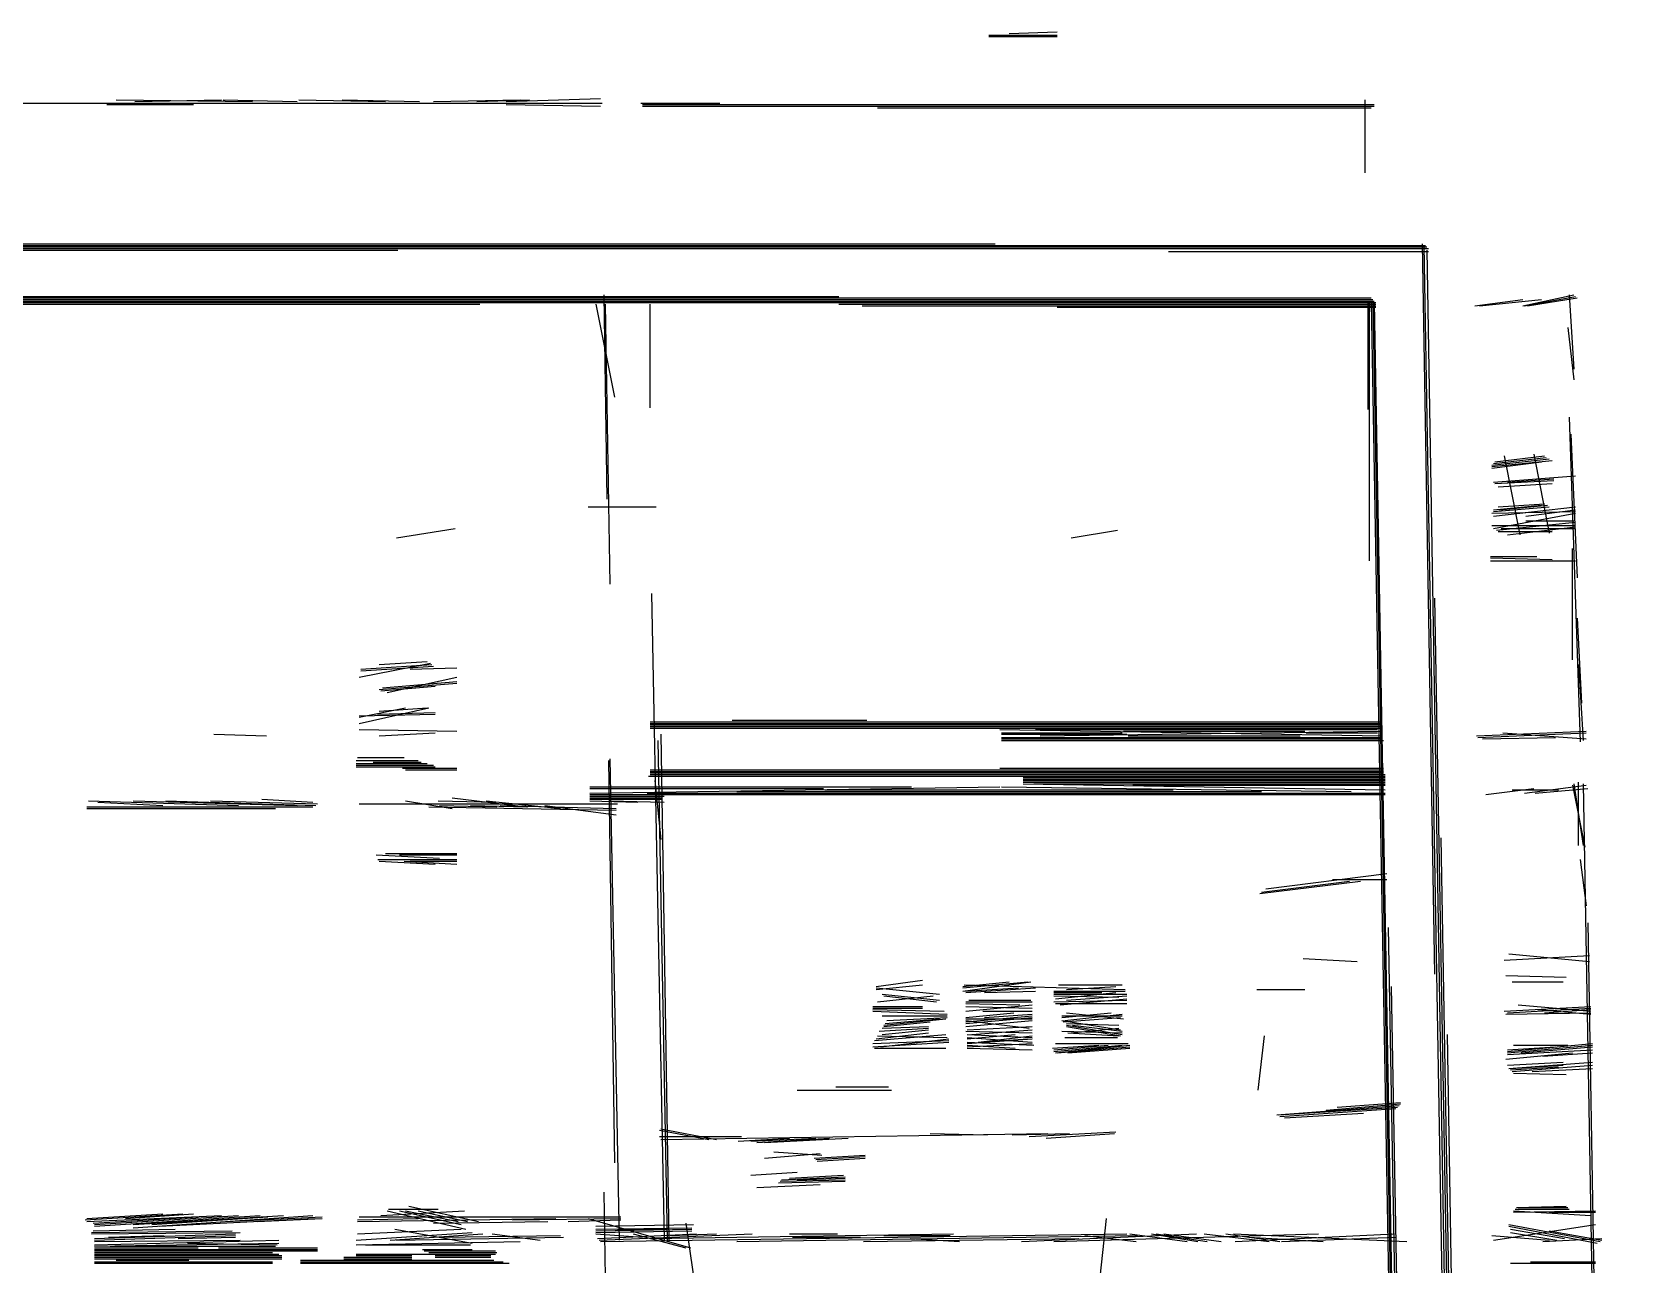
# Model space of a CAD drawing. Header units: metres. Extents: x 0 to 3507, y -2480 to 64387.
# Drawn here: x 2322 to 3353, y -1178 to -381 of the extents above; entities that cross this region are included whole.
import ezdxf

# ---------------------------------------------------------------- set-up
doc = ezdxf.new("R2010")
doc.units = ezdxf.units.M
doc.layers.add('Lines', color=7, linetype='Continuous')

msp = doc.modelspace()

# ---------------------------------------------------------------- linework, layer by layer
at = {"layer": 'Lines'}
for p, q in [((2953, -382), (2984, -381)), ((2940, -383), (2984, -383)), ((2940, -384), (2984, -384)), ((1843, -427), (2690, -427)), ((2370, -428), (2426, -428)), ((2376, -425), (2464, -426)), ((2388, -426), (2444, -425)), ((2445, -425), (2493, -426)), ((2494, -425), (2550, -426)), ((2522, -425), (2572, -426)), ((2581, -426), (2637, -425)), ((2609, -426), (2643, -425)), ((2628, -426), (2689, -424)), ((2628, -428), (2689, -429)), ((2715, -427), (2766, -427)), ((2716, -428), (3189, -428)), ((2716, -429), (3189, -429)), ((2868, -430), (3187, -430)), ((3183, -472), (3183, -425)), ((1657, -520), (3223, -520)), ((1710, -519), (3222, -519)), ((1722, -521), (3224, -521)), ((1834, -518), (2944, -518)), ((2299, -522), (2558, -522)), ((3056, -523), (3224, -523)), ((3220, -518), (3228, -990)), ((3221, -519), (3255, -2479)), ((3223, -522), (3238, -1409)), ((407, -554), (3188, -554)), ((408, -553), (3187, -553)), ((1654, -555), (3189, -555)), ((1726, -556), (3190, -556)), ((1867, -552), (2843, -552)), ((2223, -557), (2611, -557)), ((2686, -557), (2698, -617)), ((2691, -551), (2693, -683)), ((2692, -557), (2695, -738)), ((2721, -624), (2721, -557)), ((2843, -557), (3190, -557)), ((3185, -625), (3185, -556)), ((3186, -723), (3186, -556)), ((3187, -556), (3221, -2477)), ((3188, -556), (3220, -2362)), ((3189, -556), (3223, -2477)), ((3254, -558), (3285, -554)), ((3257, -558), (3297, -554)), ((3285, -558), (3318, -551)), ((3286, -558), (3319, -552)), ((3288, -558), (3320, -553)), ((3315, -551), (3318, -599)), ((2858, -558), (3190, -558)), ((2984, -559), (3190, -559)), ((3314, -572), (3318, -606)), ((3315, -630), (3322, -840)), ((3316, -641), (3320, -734)), ((3265, -661), (3302, -657)), ((3265, -662), (3304, -658)), ((3265, -663), (3297, -659)), ((3266, -660), (3300, -656)), ((3267, -659), (3299, -655)), ((3273, -655), (3283, -706)), ((3292, -654), (3302, -705)), ((3266, -672), (3319, -668)), ((3275, -672), (3305, -670)), ((3267, -673), (3305, -671)), ((3269, -675), (3304, -673)), ((2681, -688), (2725, -688)), ((3265, -692), (3319, -691)), ((3266, -690), (3297, -687)), ((3266, -694), (3319, -688)), ((3266, -691), (3302, -688)), ((3269, -688), (3299, -686)), ((3270, -690), (3301, -687)), ((3287, -694), (3319, -690)), ((3265, -700), (3319, -700)), ((3266, -702), (3319, -692)), ((3268, -703), (3319, -698)), ((3275, -706), (3319, -701)), ((3287, -697), (3318, -697)), ((2557, -708), (2595, -702)), ((2993, -708), (3023, -703)), ((3269, -704), (3304, -704)), ((3271, -702), (3319, -702)), ((3264, -720), (3294, -720)), ((3264, -721), (3304, -722)), ((3317, -787), (3317, -715)), ((3264, -723), (3319, -723)), ((2722, -744), (2730, -1162)), ((3228, -747), (3258, -2480)), ((3320, -760), (3323, -815)), ((2533, -798), (2579, -789)), ((2534, -793), (2580, -790)), ((2534, -794), (2581, -791)), ((2546, -790), (2577, -788)), ((2566, -793), (2596, -792)), ((3321, -790), (3324, -839)), ((2546, -806), (2596, -802)), ((2547, -807), (2582, -804)), ((2548, -805), (2596, -801)), ((2551, -808), (2596, -798)), ((2533, -828), (2578, -818)), ((2533, -824), (2563, -818)), ((2533, -823), (2582, -822)), ((2545, -822), (2582, -821)), ((2546, -820), (2577, -818)), ((2439, -835), (2473, -836)), ((2533, -832), (2596, -833)), ((2546, -836), (2582, -834)), ((2721, -827), (3194, -827)), ((2721, -828), (3194, -828)), ((2721, -829), (3194, -829)), ((2721, -830), (3194, -830)), ((2721, -831), (3194, -831)), ((2728, -835), (2733, -1162)), ((2774, -826), (2861, -826)), ((2947, -832), (3194, -836)), ((2948, -834), (3026, -834)), ((2948, -835), (3029, -835)), ((2970, -832), (3191, -832)), ((2973, -836), (3194, -833)), ((3027, -833), (3144, -833)), ((3145, -834), (3191, -834)), ((3255, -836), (3326, -833)), ((3256, -837), (3326, -834)), ((3272, -834), (3326, -838)), ((2726, -839), (2732, -1162)), ((2948, -837), (3194, -837)), ((2948, -838), (3194, -838)), ((2948, -839), (3195, -839)), ((3030, -836), (3141, -836)), ((3259, -838), (3306, -837)), ((2531, -852), (2571, -852)), ((2531, -854), (2577, -854)), ((2531, -855), (2581, -855)), ((2531, -856), (2582, -856)), ((2532, -850), (2562, -850)), ((2542, -853), (2573, -853)), ((2694, -852), (2698, -1112)), ((2695, -851), (2701, -1162)), ((2561, -857), (2596, -857)), ((2563, -858), (2596, -858)), ((2720, -862), (3196, -862)), ((2721, -858), (3195, -858)), ((2721, -859), (3195, -859)), ((2721, -860), (3195, -860)), ((2721, -861), (3196, -861)), ((2724, -865), (2728, -903)), ((2947, -857), (3195, -857)), ((2962, -863), (3196, -863)), ((2962, -864), (3196, -864)), ((2962, -865), (3196, -865)), ((2962, -866), (3196, -866)), ((3321, -907), (3321, -866)), ((2593, -876), (2641, -882)), ((2682, -873), (2947, -869)), ((2682, -869), (2890, -869)), ((2682, -870), (2833, -870)), ((2682, -874), (3196, -874)), ((2682, -875), (2730, -875)), ((2682, -876), (2729, -876)), ((2719, -873), (3196, -873)), ((2777, -872), (3116, -872)), ((2834, -871), (3059, -871)), ((2948, -869), (3174, -872)), ((2962, -867), (3196, -871)), ((2969, -867), (3196, -867)), ((3033, -868), (3196, -868)), ((3261, -874), (3292, -870)), ((3278, -871), (3308, -871)), ((3286, -873), (3326, -868)), ((3293, -873), (3327, -870)), ((3317, -868), (3325, -908)), ((3318, -867), (3324, -907)), ((3324, -867), (3336, -1567)), ((2357, -882), (2503, -882)), ((2357, -883), (2479, -883)), ((2358, -878), (2455, -881)), ((2364, -879), (2406, -881)), ((2387, -878), (2493, -881)), ((2408, -878), (2505, -881)), ((2437, -878), (2506, -880)), ((2470, -877), (2503, -879)), ((2533, -880), (2700, -880)), ((2563, -878), (2593, -883)), ((2578, -882), (2699, -884)), ((2584, -878), (2621, -879)), ((2585, -881), (2622, -882)), ((2605, -881), (2642, -882)), ((2615, -878), (2663, -883)), ((2624, -881), (2699, -883)), ((2653, -881), (2699, -887)), ((2682, -877), (2729, -877)), ((2682, -878), (2713, -879)), ((2695, -878), (2730, -879)), ((3232, -902), (3259, -2479)), ((2544, -913), (2585, -915)), ((2545, -916), (2596, -916)), ((2546, -917), (2582, -919)), ((2550, -912), (2596, -912)), ((2559, -913), (2596, -913)), ((2562, -917), (2596, -919)), ((2566, -917), (2596, -917)), ((3322, -916), (3326, -946)), ((3119, -935), (3197, -925)), ((3115, -938), (3180, -930)), ((3116, -937), (3173, -930)), ((3162, -929), (3197, -929)), ((3327, -957), (3353, -2480)), ((3198, -960), (3206, -1414)), ((3273, -981), (3328, -978)), ((3276, -977), (3328, -982)), ((3143, -980), (3178, -982)), ((2867, -998), (2897, -994)), ((2867, -1000), (2897, -997)), ((2867, -999), (2908, -1003)), ((2923, -1001), (2967, -995)), ((2923, -999), (2965, -995)), ((2923, -998), (2953, -995)), ((2924, -997), (3028, -1000)), ((2925, -1002), (2970, -999)), ((2925, -1001), (2959, -999)), ((2985, -997), (3026, -997)), ((2990, -1000), (3022, -998)), ((3113, -1000), (3144, -1000)), ((3200, -998), (3224, -2362)), ((3274, -991), (3313, -992)), ((3278, -995), (3311, -995)), ((2868, -1008), (2904, -1004)), ((2871, -1003), (2908, -1007)), ((2872, -1004), (2906, -1008)), ((2925, -1008), (2968, -1008)), ((2925, -1009), (2960, -1010)), ((2925, -1014), (2968, -1010)), ((2927, -1007), (2967, -1007)), ((2937, -1002), (2970, -1001)), ((2982, -1001), (3028, -1001)), ((2982, -1002), (3013, -1002)), ((2982, -1003), (3029, -1003)), ((2982, -1004), (3024, -1005)), ((2982, -1008), (3029, -1007)), ((2983, -1006), (3022, -1002)), ((2983, -1009), (3029, -1009)), ((2986, -1010), (3029, -1006)), ((2990, -1007), (3029, -1004)), ((3282, -1010), (3329, -1014)), ((2865, -1011), (2897, -1011)), ((2865, -1012), (2897, -1012)), ((2865, -1013), (2911, -1014)), ((2865, -1014), (2913, -1016)), ((2871, -1017), (2913, -1017)), ((2872, -1023), (2912, -1019)), ((2872, -1024), (2902, -1021)), ((2873, -1022), (2908, -1019)), ((2874, -1020), (2913, -1018)), ((2925, -1011), (2968, -1012)), ((2925, -1018), (2956, -1015)), ((2925, -1021), (2968, -1017)), ((2925, -1022), (2968, -1018)), ((2925, -1019), (2968, -1019)), ((2925, -1020), (2966, -1025)), ((2925, -1024), (2968, -1020)), ((2936, -1014), (2968, -1014)), ((2937, -1018), (2968, -1016)), ((2987, -1018), (3019, -1015)), ((2987, -1017), (3026, -1017)), ((2987, -1020), (3025, -1026)), ((2988, -1021), (3025, -1018)), ((2989, -1020), (3026, -1016)), ((2990, -1015), (3027, -1019)), ((3273, -1014), (3329, -1011)), ((3274, -1016), (3329, -1015)), ((3275, -1015), (3329, -1012)), ((3295, -1013), (3329, -1016)), ((3299, -1015), (3329, -1013)), ((2866, -1033), (2912, -1029)), ((2867, -1032), (2901, -1028)), ((2868, -1030), (2913, -1031)), ((2869, -1027), (2901, -1025)), ((2871, -1025), (2901, -1024)), ((2871, -1029), (2901, -1026)), ((2925, -1027), (2968, -1028)), ((2926, -1026), (2968, -1024)), ((2926, -1029), (2968, -1031)), ((2926, -1032), (2957, -1029)), ((2926, -1031), (2968, -1034)), ((2929, -1029), (2968, -1026)), ((2933, -1034), (2968, -1030)), ((2987, -1027), (3026, -1028)), ((2989, -1031), (3023, -1031)), ((2990, -1022), (3024, -1023)), ((2990, -1023), (3026, -1029)), ((2990, -1024), (3025, -1030)), ((2991, -1028), (3024, -1030)), ((2993, -1028), (3024, -1025)), ((2994, -1023), (3026, -1027)), ((3114, -1065), (3118, -1030)), ((3236, -1029), (3261, -2479)), ((2865, -1035), (2914, -1033)), ((2865, -1037), (2914, -1034)), ((2866, -1038), (2912, -1038)), ((2870, -1037), (2914, -1032)), ((2926, -1035), (2968, -1032)), ((2926, -1034), (2969, -1036)), ((2926, -1037), (2968, -1035)), ((2926, -1036), (2957, -1038)), ((2926, -1038), (2968, -1039)), ((2934, -1034), (2965, -1032)), ((2981, -1038), (3011, -1036)), ((2982, -1040), (3026, -1036)), ((2982, -1039), (3017, -1036)), ((2983, -1035), (3030, -1035)), ((2983, -1041), (3031, -1036)), ((2984, -1041), (3031, -1037)), ((2991, -1041), (3031, -1038)), ((3274, -1045), (3317, -1041)), ((3275, -1040), (3330, -1035)), ((3275, -1041), (3330, -1036)), ((3275, -1039), (3306, -1037)), ((3275, -1042), (3330, -1039)), ((3279, -1036), (3314, -1036)), ((3284, -1041), (3330, -1037)), ((3298, -1043), (3330, -1041)), ((3275, -1049), (3311, -1047)), ((3276, -1051), (3330, -1047)), ((3277, -1051), (3311, -1049)), ((3277, -1052), (3308, -1050)), ((3278, -1053), (3330, -1049)), ((3291, -1053), (3330, -1051)), ((3279, -1054), (3313, -1055)), ((2816, -1065), (2877, -1065)), ((2841, -1063), (2875, -1063)), ((3126, -1081), (3205, -1075)), ((3127, -1081), (3204, -1076)), ((3128, -1082), (3203, -1077)), ((3131, -1083), (3182, -1080)), ((3158, -1078), (3206, -1074)), ((3165, -1076), (3206, -1073)), ((2727, -1091), (2759, -1097)), ((2728, -1090), (2764, -1097)), ((2728, -1097), (2978, -1093)), ((2902, -1093), (2939, -1094)), ((2955, -1094), (2992, -1093)), ((2966, -1095), (3022, -1092)), ((2977, -1096), (3021, -1093)), ((2727, -1095), (2780, -1095)), ((2778, -1098), (2811, -1096)), ((2786, -1098), (2828, -1096)), ((2790, -1099), (2837, -1096)), ((2795, -1099), (2849, -1096)), ((2795, -1109), (2831, -1106)), ((2801, -1105), (2832, -1107)), ((2827, -1109), (2860, -1107)), ((2828, -1110), (2860, -1108)), ((2829, -1111), (2860, -1109)), ((2786, -1120), (2816, -1118)), ((2804, -1125), (2847, -1124)), ((2805, -1124), (2847, -1123)), ((2806, -1123), (2847, -1121)), ((2811, -1122), (2846, -1120)), ((2816, -1123), (2847, -1122)), ((2691, -1131), (2694, -1322)), ((2790, -1128), (2831, -1126)), ((2547, -1146), (2601, -1143)), ((2551, -1143), (2602, -1155)), ((2552, -1142), (2584, -1142)), ((2559, -1143), (2599, -1152)), ((2563, -1143), (2597, -1150)), ((2565, -1140), (2610, -1150)), ((2571, -1143), (2603, -1150)), ((3279, -1143), (3329, -1146)), ((3279, -1144), (3332, -1143)), ((3280, -1142), (3315, -1142)), ((3281, -1141), (3313, -1140)), ((3282, -1141), (3314, -1141)), ((3302, -1144), (3332, -1144)), ((2356, -1149), (2419, -1145)), ((2357, -1148), (2406, -1145)), ((2357, -1150), (2444, -1146)), ((2361, -1151), (2429, -1147)), ((2361, -1156), (2414, -1155)), ((2362, -1153), (2469, -1146)), ((2362, -1152), (2455, -1146)), ((2382, -1148), (2426, -1145)), ((2387, -1152), (2484, -1146)), ((2387, -1154), (2503, -1146)), ((2399, -1152), (2474, -1147)), ((2404, -1153), (2504, -1148)), ((2447, -1150), (2509, -1147)), ((2467, -1150), (2509, -1148)), ((2532, -1150), (2660, -1148)), ((2532, -1149), (2571, -1148)), ((2532, -1158), (2599, -1155)), ((2533, -1147), (2702, -1147)), ((2556, -1155), (2606, -1164)), ((2581, -1151), (2655, -1150)), ((2632, -1149), (2702, -1148)), ((2668, -1150), (2702, -1149)), ((2681, -1148), (2747, -1167)), ((2686, -1153), (2749, -1152)), ((2686, -1155), (2748, -1154)), ((2686, -1156), (2748, -1155)), ((2700, -1155), (2732, -1155)), ((2744, -1151), (2751, -1199)), ((3010, -1203), (3016, -1148)), ((3266, -1162), (3332, -1152)), ((3276, -1152), (3335, -1163)), ((3276, -1153), (3333, -1164)), ((3277, -1155), (3312, -1161)), ((2360, -1157), (2451, -1156)), ((2360, -1158), (2456, -1157)), ((2362, -1161), (2453, -1158)), ((2362, -1162), (2453, -1159)), ((2362, -1163), (2456, -1162)), ((2362, -1165), (2481, -1162)), ((2362, -1166), (2481, -1164)), ((2371, -1160), (2407, -1159)), ((2416, -1161), (2453, -1160)), ((2422, -1164), (2480, -1165)), ((2531, -1162), (2606, -1157)), ((2531, -1165), (2637, -1163)), ((2537, -1165), (2605, -1165)), ((2553, -1162), (2613, -1158)), ((2557, -1162), (2665, -1160)), ((2586, -1160), (2663, -1159)), ((2619, -1158), (2650, -1162)), ((2686, -1157), (2748, -1156)), ((2686, -1158), (2716, -1160)), ((2687, -1161), (2751, -1158)), ((2688, -1162), (2787, -1158)), ((2689, -1163), (3029, -1158)), ((2710, -1158), (2744, -1167)), ((2721, -1161), (2917, -1158)), ((2734, -1159), (2764, -1158)), ((2777, -1163), (3036, -1159)), ((2811, -1158), (2842, -1158)), ((2813, -1160), (2857, -1160)), ((2859, -1163), (2998, -1161)), ((2872, -1159), (2915, -1159)), ((2889, -1161), (2921, -1163)), ((2961, -1163), (3074, -1158)), ((2982, -1163), (3153, -1158)), ((3002, -1159), (3035, -1163)), ((3031, -1158), (3068, -1163)), ((3045, -1158), (3075, -1163)), ((3048, -1158), (3081, -1163)), ((3053, -1158), (3090, -1163)), ((3079, -1158), (3121, -1163)), ((3093, -1158), (3128, -1163)), ((3098, -1158), (3210, -1163)), ((3099, -1163), (3202, -1158)), ((3108, -1160), (3156, -1163)), ((3129, -1163), (3203, -1160)), ((3265, -1159), (3302, -1162)), ((3277, -1157), (3307, -1162)), ((3298, -1163), (3336, -1161)), ((3302, -1156), (3336, -1162)), ((2362, -1167), (2429, -1167)), ((2362, -1168), (2506, -1168)), ((2362, -1169), (2506, -1169)), ((2362, -1170), (2477, -1170)), ((2362, -1171), (2481, -1171)), ((2362, -1172), (2483, -1172)), ((2362, -1173), (2483, -1173)), ((2362, -1174), (2483, -1174)), ((2372, -1166), (2479, -1166)), ((2376, -1175), (2423, -1175)), ((2442, -1167), (2506, -1167)), ((2495, -1175), (2620, -1175)), ((2523, -1173), (2567, -1173)), ((2523, -1174), (2567, -1174)), ((2531, -1171), (2621, -1171)), ((2531, -1172), (2567, -1172)), ((2574, -1168), (2606, -1168)), ((2575, -1169), (2621, -1169)), ((2578, -1170), (2622, -1170)), ((2582, -1172), (2618, -1172)), ((2582, -1173), (2618, -1173)), ((2362, -1176), (2477, -1176)), ((2362, -1177), (2477, -1177)), ((2495, -1176), (2626, -1176)), ((2495, -1177), (2630, -1177)), ((3277, -1177), (3332, -1177)), ((3290, -1176), (3332, -1176))]:
    msp.add_line(p, q, dxfattribs=at)

doc.saveas('drawing.dxf')
